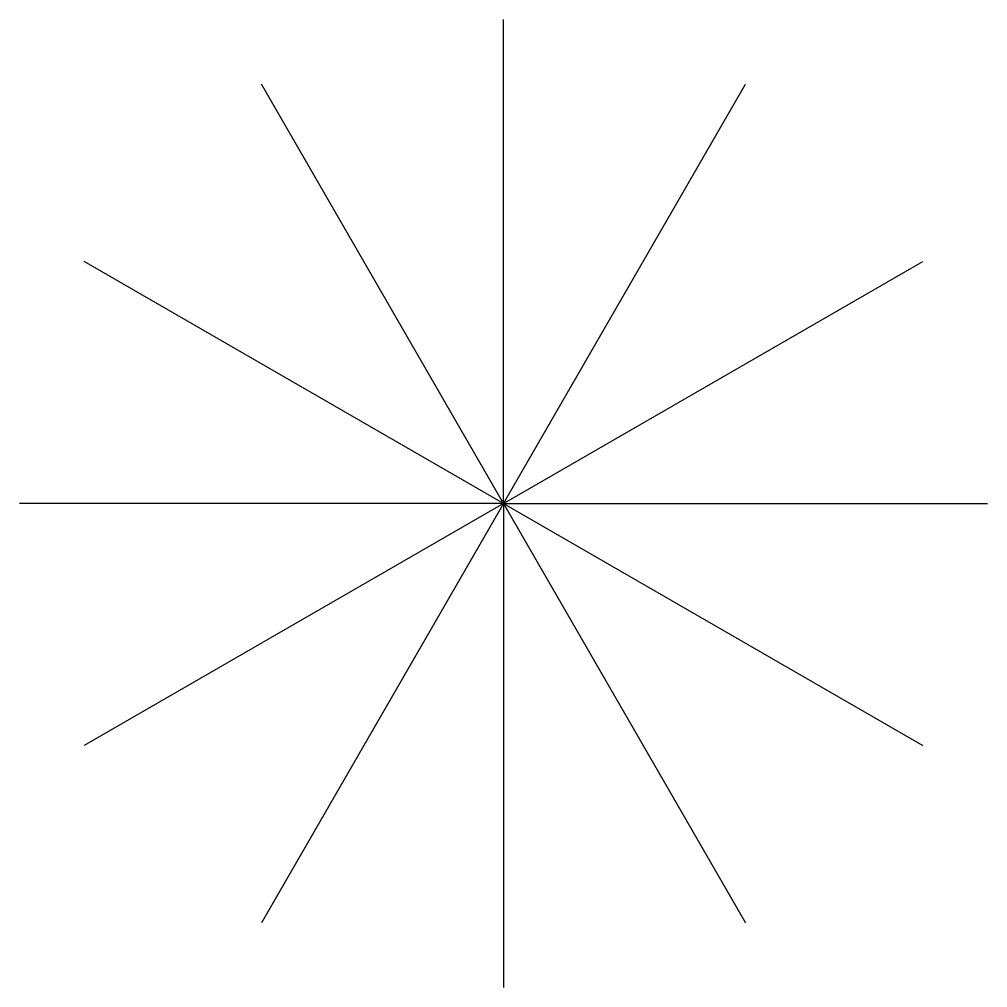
# Model space of a CAD drawing. Header units: millimetres. Extents: x -10 to 10, y -10 to 10.
import ezdxf

# ---------------------------------------------------------------- set-up
doc = ezdxf.new("R2010")
doc.units = ezdxf.units.MM
doc.layers.get('0').update_dxf_attribs({"lineweight": 25, "true_color": 0xffffff})

msp = doc.modelspace()

# ---------------------------------------------------------------- linework, layer by layer
for q in [(0, 10), (-5, 8.66), (5, 8.66), (-8.66, 5), (8.66, 5), (-10, 0), (-8.66, -5), (-5, -8.66), (10, 0), (0, -10), (5, -8.66), (8.66, -5)]:
    msp.add_line((0, 0), q)

doc.saveas('drawing.dxf')
